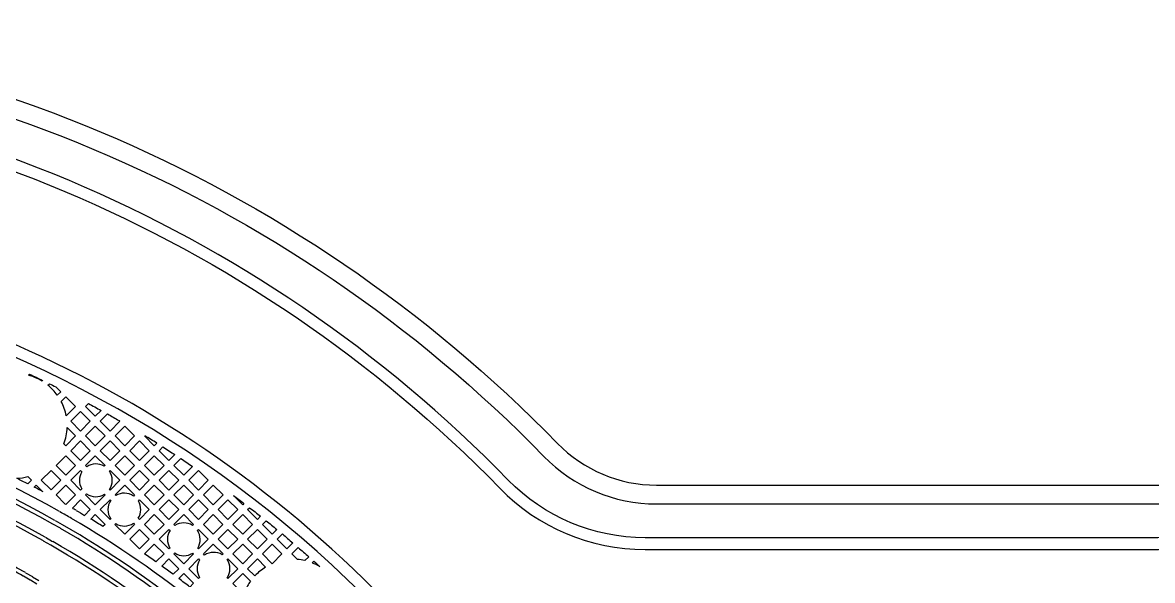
# Model space of a CAD drawing. Header units: millimetres. Extents: x 3175 to 3429, y -23 to 156.
# Drawn here: x 3317.36 to 3329.61, y 97.26 to 103.31 of the extents above; entities that cross this region are included whole.
import ezdxf

# ---------------------------------------------------------------- set-up
doc = ezdxf.new("R2010")
doc.units = ezdxf.units.MM
doc.header["$LTSCALE"] = 23.1
doc.layers.add('gbr-dxf_layer0', color=7, linetype='CONTINUOUS')
doc.layers.add('gbr-outline-dxf_layer1', color=2, linetype='CONTINUOUS')

msp = doc.modelspace()

# ---------------------------------------------------------------- linework, layer by layer
at = {"layer": 'gbr-dxf_layer0'}
msp.add_line((3319.269, 98.454), (3319.163, 98.348), dxfattribs=at)
at = {"layer": 'gbr-dxf_layer0', "color": 1}
for p, q in [((3317.714, 97.911), (3317.791, 97.867)), ((3317.771, 97.827), (3317.691, 97.872)), ((3317.666, 97.645), (3317.588, 97.689)), ((3317.61, 97.729), (3317.687, 97.685))]:
    msp.add_line(p, q, dxfattribs=at)
at = {"layer": 'gbr-dxf_layer0', "color": 2}
for p, q in [((3317.445, 97.264), (3317.37, 97.307)), ((3317.393, 97.345), (3317.468, 97.303)), ((3317.47, 97.302), (3317.538, 97.262)), ((3317.517, 97.222), (3317.446, 97.264))]:
    msp.add_line(p, q, dxfattribs=at)
at = {"layer": 'gbr-dxf_layer0', "linetype": 'Continuous'}
for points in [[(3280.54, 94.446), (3280.54, 102.311, -0.414216), (3281.337, 103.108), (3312.345, 103.108, -0.202307), (3323.015, 98.606, 0.202311), (3324.235, 98.091), (3329.735, 98.091, 0.202315), (3330.956, 98.606, -0.202307), (3341.626, 103.108), (3363.157, 103.108, -0.414217), (3363.953, 102.311), (3363.953, 99.379)], [(3330.552, 97.95, -0.11836), (3329.611, 97.724), (3324.111, 97.724, -0.202298), (3322.628, 98.35, 0.202302), (3312.221, 102.741), (3281.21, 102.741, -0.1755), (3281.098, 102.694), (3280.94, 102.535, -0.021764), (3280.941, 102.52, -0.125832), (3280.919, 102.434), (3280.919, 101.69, -0.355796), (3280.879, 101.641)], [(3281.046, 101.742), (3281.046, 102.31, -0.377394), (3281.314, 102.613), (3312.221, 102.613, -0.202308), (3322.537, 98.261, 0.202304), (3324.111, 97.597), (3329.611, 97.597, 0.118898), (3330.613, 97.838, 0.264777), (3330.852, 97.98, 0.049743), (3331.186, 98.261, -0.012228), (3331.689, 98.753, 0.308379), (3331.923, 98.966, -0.021115), (3332.864, 99.735, 0.268033), (3333.089, 99.901, -0.026221), (3334.359, 100.717, 0.214143), (3334.559, 100.83, -0.03315), (3336.288, 101.636, 0.130853), (3336.422, 101.688, -0.090345), (3341.501, 102.613), (3362.805, 102.613)], [(3361.52, 101.71), (3361.52, 101.113, -0.414254), (3361.47, 101.063), (3361.109, 101.063), (3361.109, 101.015), (3360.78, 101.015), (3360.78, 101.063), (3360.745, 101.063, 0.064068), (3360.532, 101.036, 0.013699), (3360.38, 100.992, 0.036904), (3360.347, 100.994, 0.080213), (3360.275, 100.982, 0.02431), (3360.013, 100.874), (3341.501, 100.874, 0.202298), (3332.432, 97.047, -0.202305), (3329.611, 95.857), (3324.111, 95.857, -0.202305), (3321.29, 97.047, 0.202298), (3312.221, 100.874), (3284.036, 100.874)], [(3317.424, 99.487), (3317.435, 99.498, -0.003217), (3317.579, 99.431)], [(3317.579, 99.431), (3317.572, 99.423, 0.071169), (3317.424, 99.487)], [(3318.044, 99.148), (3318.076, 99.18, -0.003164), (3318.213, 99.105)], [(3318.843, 98.668), (3318.883, 98.709, -0.003101), (3319.012, 98.626)], [(3319.003, 98.508), (3319.078, 98.583, -0.003089), (3319.204, 98.498)], [(3317.942, 98.021, -0.002379), (3318.034, 97.967), (3318.096, 98.029), (3317.99, 98.135), (3317.901, 98.045)], [(3320.503, 97.451), (3320.521, 97.469, -0.001721), (3320.583, 97.412)]]:
    msp.add_lwpolyline(points, format="xyb", dxfattribs=at)
for points in [[(3317.635, 99.379), (3317.652, 99.395, -0.001613), (3317.723, 99.361), (3317.776, 99.308), (3317.738, 99.269, 0.066188)], [(3318.204, 98.988), (3318.283, 99.067, -0.002884), (3318.407, 98.996), (3318.415, 98.988), (3318.31, 98.882)], [(3318.044, 98.508), (3318.15, 98.614), (3318.256, 98.508), (3318.247, 98.5, 0.290422), (3318.057, 98.495)], [(3317.3, 98.369, 0.052731), (3317.418, 98.387), (3317.457, 98.349), (3317.417, 98.309, 0.002919)], [(3317.884, 98.348), (3317.99, 98.454), (3318.004, 98.44, 0.279764), (3318.003, 98.256), (3317.99, 98.242)], [(3318.303, 98.447), (3318.31, 98.454), (3318.416, 98.348), (3318.31, 98.242), (3318.304, 98.249, 0.14835), (3318.333, 98.347, 0.150472)], [(3318.364, 98.189), (3318.469, 98.294), (3318.575, 98.189), (3318.564, 98.177, 0.294678), (3318.371, 98.181)], [(3318.044, 98.188), (3318.056, 98.2, 0.294898), (3318.249, 98.196), (3318.256, 98.189), (3318.15, 98.082)], [(3318.204, 98.029), (3318.31, 98.135), (3318.317, 98.128, 0.303036), (3318.317, 97.93), (3318.31, 97.923)], [(3318.616, 97.936, 0.282336), (3318.617, 98.122), (3318.629, 98.135), (3318.735, 98.029), (3318.629, 97.923)], [(3319.65, 98.181, -0.002834), (3319.762, 98.096), (3319.748, 98.083)], [(3319.802, 98.029), (3319.823, 98.05, -0.00305), (3319.942, 97.957), (3319.908, 97.923)], [(3318.102, 97.927), (3318.15, 97.975), (3318.256, 97.869), (3318.233, 97.846, 0.003406)], [(3318.363, 97.869), (3318.372, 97.878, 0.290662), (3318.563, 97.881), (3318.576, 97.869), (3318.469, 97.763)], [(3319.003, 97.869), (3319.109, 97.975), (3319.215, 97.869), (3319.204, 97.858, 0.289649), (3319.014, 97.858)], [(3319.962, 97.869), (3320.002, 97.909, -0.003047), (3320.119, 97.814), (3320.068, 97.763)], [(3318.843, 97.709), (3318.949, 97.815), (3318.96, 97.804, 0.291228), (3318.959, 97.613), (3318.949, 97.603)], [(3319.258, 97.805), (3319.269, 97.815), (3319.375, 97.709), (3319.269, 97.603), (3319.26, 97.612, 0.14261), (3319.287, 97.708, 0.145458)], [(3320.122, 97.709), (3320.178, 97.765, -0.003039), (3320.293, 97.668), (3320.228, 97.603)], [(3318.684, 97.55), (3318.789, 97.655), (3318.895, 97.549), (3318.808, 97.462, 0.003367)], [(3319.323, 97.549), (3319.429, 97.655), (3319.535, 97.549), (3319.525, 97.54, 0.290923), (3319.335, 97.537)], [(3319.003, 97.549), (3319.012, 97.559, 0.295715), (3319.206, 97.558), (3319.215, 97.549), (3319.109, 97.443)], [(3320.282, 97.549), (3320.351, 97.618, -0.003038), (3320.464, 97.519), (3320.421, 97.476, 0.035034), (3320.342, 97.489)], [(3318.871, 97.417), (3318.949, 97.495), (3319.055, 97.389), (3318.993, 97.328, 0.003356)], [(3319.163, 97.389), (3319.269, 97.495), (3319.281, 97.483, 0.284336), (3319.281, 97.295), (3319.269, 97.283)], [(3319.58, 97.487), (3319.588, 97.495), (3319.694, 97.389), (3319.588, 97.283), (3319.581, 97.291, 0.146472), (3319.61, 97.389, 0.148097)], [(3319.802, 97.389), (3319.908, 97.495), (3319.997, 97.406, 0.066403), (3319.88, 97.311)], [(3319.055, 97.282), (3319.109, 97.335), (3319.215, 97.23), (3319.175, 97.19, 0.003343)], [(3319.642, 97.229), (3319.748, 97.335), (3319.831, 97.252, 0.052932), (3319.772, 97.148), (3319.748, 97.124)]]:
    msp.add_lwpolyline(points, format="xyb", close=True, dxfattribs=at)
for points in [[(3317.779, 99.203), (3317.83, 99.254), (3317.936, 99.148), (3317.834, 99.046)], [(3318.213, 99.105), (3318.15, 99.042), (3318.044, 99.148)], [(3317.845, 98.919), (3317.936, 98.828), (3317.83, 98.722), (3317.81, 98.742)], [(3318.683, 98.828), (3318.789, 98.722), (3318.817, 98.75)], [(3319.012, 98.626), (3318.949, 98.562), (3318.843, 98.668)], [(3319.204, 98.498), (3319.109, 98.402), (3319.003, 98.508)], [(3319.163, 98.348), (3319.269, 98.242), (3319.375, 98.348), (3319.27, 98.453)], [(3317.488, 98.273), (3317.51, 98.295), (3317.582, 98.223)]]:
    msp.add_lwpolyline(points, dxfattribs=at)
for points in [[(3317.884, 98.988), (3317.99, 99.094), (3318.096, 98.988), (3317.99, 98.882)], [(3318.044, 98.828), (3318.15, 98.934), (3318.256, 98.828), (3318.15, 98.722)], [(3318.364, 98.828), (3318.469, 98.934), (3318.575, 98.828), (3318.47, 98.722)], [(3317.884, 98.668), (3317.99, 98.774), (3318.096, 98.668), (3317.99, 98.562)], [(3318.204, 98.668), (3318.31, 98.774), (3318.416, 98.668), (3318.31, 98.562)], [(3318.523, 98.668), (3318.629, 98.774), (3318.735, 98.668), (3318.629, 98.562)], [(3317.724, 98.508), (3317.83, 98.614), (3317.936, 98.508), (3317.83, 98.402)], [(3318.364, 98.508), (3318.47, 98.614), (3318.575, 98.508), (3318.469, 98.402)], [(3318.683, 98.508), (3318.789, 98.614), (3318.895, 98.508), (3318.789, 98.402)], [(3317.564, 98.349), (3317.67, 98.454), (3317.776, 98.348), (3317.67, 98.243)], [(3318.523, 98.348), (3318.629, 98.454), (3318.735, 98.348), (3318.629, 98.242)], [(3318.843, 98.348), (3318.949, 98.454), (3319.055, 98.348), (3318.949, 98.242)], [(3317.724, 98.189), (3317.83, 98.294), (3317.936, 98.188), (3317.832, 98.085), (3317.823, 98.09)], [(3318.683, 98.189), (3318.789, 98.295), (3318.895, 98.189), (3318.789, 98.083)], [(3319.003, 98.189), (3319.109, 98.294), (3319.215, 98.188), (3319.109, 98.083)], [(3319.323, 98.188), (3319.429, 98.294), (3319.535, 98.189), (3319.428, 98.082)], [(3318.843, 98.029), (3318.949, 98.135), (3319.055, 98.029), (3318.949, 97.923)], [(3319.163, 98.029), (3319.269, 98.135), (3319.375, 98.029), (3319.269, 97.923)], [(3319.482, 98.029), (3319.588, 98.135), (3319.694, 98.029), (3319.588, 97.923)], [(3318.683, 97.869), (3318.789, 97.975), (3318.895, 97.869), (3318.789, 97.763)], [(3319.323, 97.869), (3319.428, 97.975), (3319.534, 97.869), (3319.429, 97.763)], [(3319.642, 97.869), (3319.748, 97.975), (3319.854, 97.869), (3319.748, 97.763)], [(3318.523, 97.709), (3318.629, 97.815), (3318.735, 97.709), (3318.629, 97.603)], [(3319.483, 97.709), (3319.588, 97.815), (3319.694, 97.709), (3319.588, 97.603)], [(3319.802, 97.709), (3319.908, 97.815), (3320.014, 97.709), (3319.908, 97.603)], [(3319.642, 97.549), (3319.748, 97.655), (3319.854, 97.549), (3319.748, 97.443)], [(3319.962, 97.549), (3320.068, 97.655), (3320.174, 97.549), (3320.068, 97.443)]]:
    msp.add_lwpolyline(points, close=True, dxfattribs=at)
at = {"layer": 'gbr-dxf_layer0'}
for centre, radius, start, end in [((3312.221, 88.212), 12.535, 44.2502, 76.7423), ((3312.22, 88.212), 11.255, 60.4951, 87.0959), ((3317.276, 98.938), 0.569, 10.9811, 27.7631), ((3317.276, 98.938), 0.569, 339.8845, 358.1588), ((3312.221, 88.211), 12.433, 57.9555, 58.6646), ((3312.22, 88.212), 11.357, 61.8278, 62.3626), ((3310.826, 85.788), 14.051, 59.8115, 60.3996), ((3310.825, 85.788), 14.153, 59.8166, 60.0028), ((3312.222, 88.211), 11.255, 51.0567, 59.7438), ((3320.295, 96.921), 0.569, 59.5486, 68.5034)]:
    msp.add_arc(centre, radius, start, end, dxfattribs=at)
at = {"layer": 'gbr-dxf_layer0', "color": 1}
for centre, radius, start, end in [((3312.22, 88.212), 11.102, 60.4855, 87.1071), ((3312.22, 88.212), 11.147, 60.4793, 87.1017), ((3312.22, 88.212), 10.937, 60.4853, 87.0937), ((3312.22, 88.212), 10.892, 60.4788, 87.1039), ((3312.221, 88.211), 11.102, 51.0487, 59.9984), ((3312.221, 88.211), 11.147, 51.0419, 60.0092), ((3312.221, 88.211), 10.893, 51.0433, 60.0041), ((3312.221, 88.211), 10.938, 51.0499, 60.0108)]:
    msp.add_arc(centre, radius, start, end, dxfattribs=at)
at = {"layer": 'gbr-dxf_layer0', "color": 2}
for radius, start, end in [(10.452, 60.5039, 61.9932), (10.497, 60.4974, 61.9867)]:
    msp.add_arc((3312.223, 88.21), radius, start, end, dxfattribs=at)
at = {"layer": 'gbr-outline-dxf_layer1', "linetype": 'Continuous'}
msp.add_lwpolyline([(3280.337, 90.711), (3280.337, 102.311, -0.414215), (3281.337, 103.311), (3312.345, 103.311, -0.202312), (3323.161, 98.748, 0.202309), (3324.235, 98.295), (3329.735, 98.295, 0.202214), (3330.809, 98.748, -0.202322), (3341.626, 103.311), (3363.157, 103.311, -0.414215), (3364.157, 102.311), (3364.157, 90.711, -0.414215), (3363.157, 89.711), (3342.04, 89.711, 0.196009), (3340.293, 88.999, -0.196007), (3329.735, 84.695), (3324.235, 84.695, -0.196007), (3313.678, 88.999, 0.196013), (3311.93, 89.711), (3281.337, 89.711, -0.414215)], format="xyb", close=True, dxfattribs=at)

doc.saveas('drawing.dxf')
